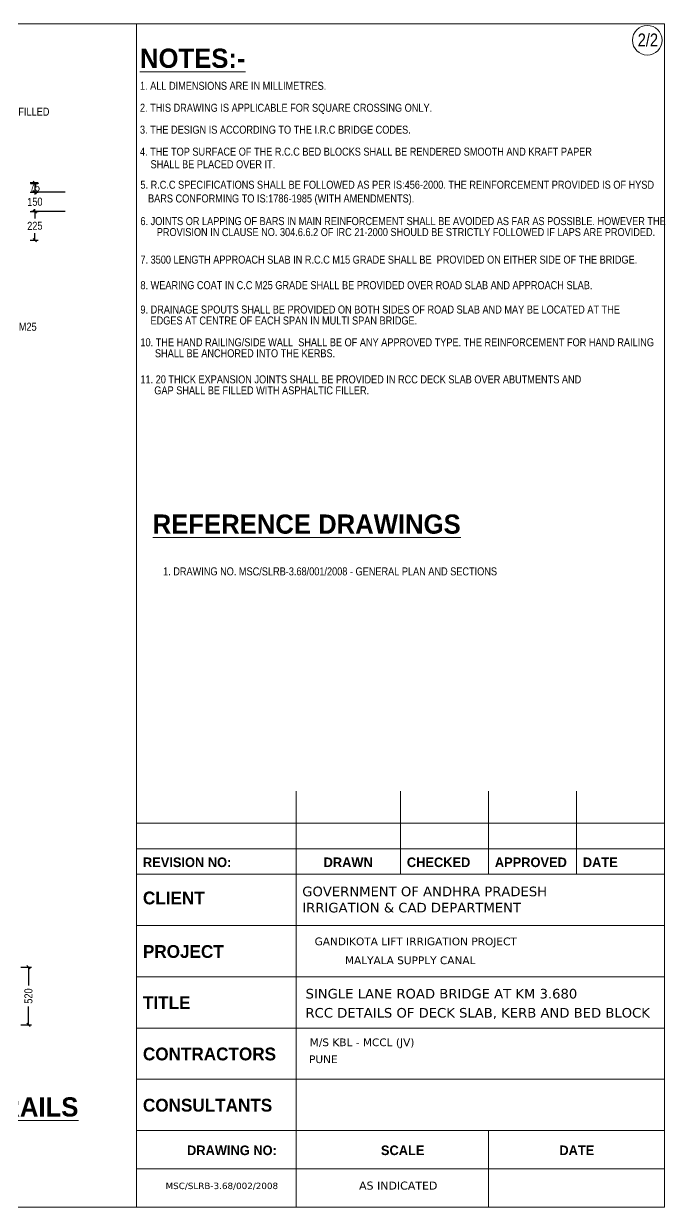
# Model space of a CAD drawing. Header units: millimetres. Extents: x 634458 to 694489, y -25410 to 51755.
# Drawn here: x 674431 to 694489, y -16028 to 20939 of the extents above; entities that cross this region are included whole.
import ezdxf

# ---------------------------------------------------------------- set-up
doc = ezdxf.new("R2010")
doc.units = ezdxf.units.MM
doc.header["$LTSCALE"] = 300
doc.header["$MEASUREMENT"] = 0
for name, color, linetype in [('abutment', 7, 'Continuous'), ('canal', 7, 'Continuous'), ('MAIN', 7, 'Continuous'), ('pier', 7, 'Continuous')]:
    doc.layers.add(name, color=color, linetype=linetype)
doc.styles.add('ARIAL NARROW', font='ARIALN.TTF', dxfattribs={"height": 250})
doc.styles.add('CITYBLUEPR', font='cityb___.ttf')
doc.styles.add('VERDANA', font='verdana.ttf')
doc.dimstyles.new('STANDARD$0', dxfattribs={"dimscale": 88.888889, "dimtxt": 0.02, "dimasz": 0.02, "dimexe": 0.05, "dimexo": 0.1, "dimgap": 0.002, "dimtad": 2, "dimdec": 0, "dimzin": 1, "dimdsep": 46, "dimtxsty": 'Standard', "dimcen": 0.09, "dimadec": 0, "dimazin": 0, "dimtfac": 1, "dimtdec": 4, "dimtofl": 0, "dimtmove": 0, "dimatfit": 3, "dimfxl": 1, "dimtolj": 1, "dimtzin": 1, "dimarcsym": 0})

# ---------------------------------------------------------------- blocks, each defined once
blk = doc.blocks.new('_Oblique')
at = {"color": 0, "linetype": 'ByBlock', "lineweight": -2}
blk.add_line((-0.5, -0.5), (0.5, 0.5), dxfattribs=at)
blk = doc.blocks.new('*D169')
at = {"layer": 'abutment', "color": 0, "lineweight": -2, "transparency": 16777216}
for p, q in [((674343, -8530), (674681, -8530)), ((674581, -8530), (674581, -9103)), ((674581, -10329), (674581, -9756)), ((674343, -10329), (674681, -10329))]:
    blk.add_line(p, q, dxfattribs=at)
at = {"layer": 'Defpoints', "color": 0, "lineweight": 9, "transparency": 16777216}
for p in [(674243, -8530), (674243, -10329), (674581, -10329)]:
    blk.add_point(p, dxfattribs=at)
at = {"layer": 'abutment', "color": 0, "lineweight": -2, "transparency": 16777216, "xscale": 100, "yscale": 100, "zscale": 100}
for p, rotation in [((674581, -8530), 90), ((674581, -10329), 270)]:
    blk.add_blockref('_Oblique', p, dxfattribs=dict(at, rotation=rotation))
at = {"layer": 'abutment', "color": 0, "lineweight": 9, "transparency": 16777216, "insert": (674581, -9430), "char_height": 250, "attachment_point": 5, "rotation": 90, "style": 'ARIAL NARROW'}
blk.add_mtext('\\A1;520', dxfattribs=at)
blk = doc.blocks.new('*D170')
at = {"layer": 'abutment', "color": 0, "lineweight": -2, "transparency": 16777216}
for p, q in [((674638, 15075), (674881, 15075)), ((674781, 15075), (674781, 14852)), ((674638, 14175), (674881, 14175)), ((674781, 14175), (674781, 14397))]:
    blk.add_line(p, q, dxfattribs=at)
at = {"layer": 'Defpoints', "color": 0, "lineweight": 9, "transparency": 16777216}
for p in [(674538, 15075), (674538, 14175), (674781, 14175)]:
    blk.add_point(p, dxfattribs=at)
at = {"layer": 'abutment', "color": 0, "lineweight": -2, "transparency": 16777216, "xscale": 100, "yscale": 100, "zscale": 100}
for p, rotation in [((674781, 15075), 90), ((674781, 14175), 270)]:
    blk.add_blockref('_Oblique', p, dxfattribs=dict(at, rotation=rotation))
at = {"layer": 'abutment', "color": 0, "lineweight": 9, "transparency": 16777216, "insert": (674781, 14625), "char_height": 250, "attachment_point": 5, "rotation": 1, "style": 'ARIAL NARROW'}
blk.add_mtext('\\A1;225', dxfattribs=at)
blk = doc.blocks.new('*D171')
at = {"layer": 'abutment', "color": 0, "lineweight": -2, "transparency": 16777216}
for p, q in [((675728, 15675), (674681, 15675)), ((674781, 15675), (674781, 15602)), ((675728, 15075), (674681, 15075)), ((674781, 15075), (674781, 15147))]:
    blk.add_line(p, q, dxfattribs=at)
at = {"layer": 'Defpoints', "color": 0, "lineweight": 9, "transparency": 16777216}
for p in [(675828, 15675), (674781, 15075), (675828, 15075)]:
    blk.add_point(p, dxfattribs=at)
at = {"layer": 'abutment', "color": 0, "lineweight": -2, "transparency": 16777216, "xscale": 100, "yscale": 100, "zscale": 100}
for p, rotation in [((674781, 15675), 90), ((674781, 15075), 270)]:
    blk.add_blockref('_Oblique', p, dxfattribs=dict(at, rotation=rotation))
at = {"layer": 'abutment', "color": 0, "lineweight": 9, "transparency": 16777216, "insert": (674781, 15375), "char_height": 250, "attachment_point": 5, "rotation": 1, "style": 'ARIAL NARROW'}
blk.add_mtext('\\A1;150', dxfattribs=at)
blk = doc.blocks.new('*D172')
at = {"layer": 'abutment', "color": 0, "lineweight": -2, "transparency": 16777216}
for p, q in [((674638, 15975), (674881, 15975)), ((674781, 15975), (674781, 15675)), ((674638, 15675), (674881, 15675))]:
    blk.add_line(p, q, dxfattribs=at)
at = {"layer": 'Defpoints', "color": 0, "lineweight": 9, "transparency": 16777216}
for p in [(674538, 15975), (674538, 15675), (674781, 15675)]:
    blk.add_point(p, dxfattribs=at)
at = {"layer": 'abutment', "color": 0, "lineweight": -2, "transparency": 16777216, "xscale": 100, "yscale": 100, "zscale": 100}
for p, rotation in [((674781, 15975), 90), ((674781, 15675), 270)]:
    blk.add_blockref('_Oblique', p, dxfattribs=dict(at, rotation=rotation))
at = {"layer": 'abutment', "color": 0, "lineweight": 9, "transparency": 16777216, "insert": (674781, 15825), "char_height": 250, "attachment_point": 5, "rotation": 1, "style": 'ARIAL NARROW'}
blk.add_mtext('\\A1;75', dxfattribs=at)

msp = doc.modelspace()

# ---------------------------------------------------------------- linework, layer by layer
at = {"color": 0, "lineweight": 9}
for p, q in [((682953.8, -3028.3), (682953.8, -16028.3)), ((686208.5, -3028.3), (686208.5, -5628.3)), ((688958.5, -3028.3), (688958.5, -5628.3)), ((691708.5, -3028.3), (691708.5, -5628.3)), ((677958.5, -4028.3), (694458.5, -4028.3)), ((677958.5, -4828.3), (694458.5, -4828.3)), ((677958.5, -5628.3), (694458.5, -5628.3)), ((677958.5, -7228.3), (694458.5, -7228.3)), ((694458.5, -7228.3), (694458.5, -16028.3)), ((677958.5, -8828.3), (694458.5, -8828.3)), ((677958.5, -10428.3), (694458.5, -10428.3)), ((677958.5, -12028.3), (694458.5, -12028.3)), ((677958.5, -13628.3), (694458.5, -13628.3)), ((688958.5, -13628.3), (688958.5, -16028.3))]:
    msp.add_line(p, q, dxfattribs=at)
at = {"layer": 'canal', "color": 0, "linetype": 'Continuous', "lineweight": 9}
for p, q in [((694458.5, 20938.8), (634458.5, 20938.8)), ((677958.5, -16028.3), (677958.5, 20938.8)), ((694458.5, -16028.3), (694458.5, 20938.8)), ((694458.5, -16028.3), (634458.5, -16028.3))]:
    msp.add_line(p, q, dxfattribs=at)
at = {"layer": 'pier', "color": 0, "linetype": 'Continuous', "lineweight": 9}
msp.add_line((694458.5, -14828.3), (677958.5, -14828.3), dxfattribs=at)
msp.add_circle((693925.1, 20420.2), 463.3, dxfattribs=at)

# ---------------------------------------------------------------- texts
at = {"color": 0, "lineweight": 9}
for s, height, style, p in [('REVISION NO:', 300, 'CITYBLUEPR', (678159.2, -5401.9)), ('DRAWN', 300, 'CITYBLUEPR', (683806.2, -5401.9)), ('CHECKED', 300, 'CITYBLUEPR', (686409.2, -5401.9)), ('APPROVED', 300, 'CITYBLUEPR', (689159.2, -5401.9)), ('DATE', 300, 'CITYBLUEPR', (691909.2, -5401.9)), ('CLIENT', 400, 'CITYBLUEPR', (678159.2, -6566.5)), ('GOVERNMENT OF ANDHRA PRADESH', 300, 'VERDANA', (683140.9, -6312.3)), ('IRRIGATION & CAD DEPARTMENT', 300, 'VERDANA', (683140.9, -6817.9)), ('PROJECT', 400, 'CITYBLUEPR', (678159.2, -8238.5)), ('SINGLE LANE ROAD BRIDGE AT KM 3.680', 300, 'VERDANA', (683243.3, -9505.7)), ('TITLE', 400, 'CITYBLUEPR', (678159.2, -9838.5)), ('RCC DETAILS OF DECK SLAB, KERB AND BED BLOCK', 300, 'VERDANA', (683240.1, -10102.6)), ('CONTRACTORS', 400, 'CITYBLUEPR', (678159.2, -11438.5)), ('CONSULTANTS', 400, 'CITYBLUEPR', (678159.2, -13038.5)), ('DRAWING NO:', 300, 'CITYBLUEPR', (679537.9, -14397.3)), ('SCALE', 300, 'CITYBLUEPR', (685598.4, -14397.3)), ('DATE', 300, 'CITYBLUEPR', (691176.3, -14397.3)), ('MSC/SLRB-3.68/002/2008', 200, 'VERDANA', (678867.4, -15458.3)), ('AS INDICATED', 250, 'VERDANA', (684915.1, -15474.7))]:
    msp.add_text(s, height=height, dxfattribs=dict(at, style=style)).set_placement(p)
at = {"layer": 'abutment', "color": 0, "lineweight": 9}
for s, height, style, p in [('%%UNOTES:-', 600, 'CITYBLUEPR', (678066.7, 19559.5)), ('1. ALL DIMENSIONS ARE IN MILLIMETRES.', 250, 'ARIAL NARROW', (678066.7, 18873.8)), ('20 MMTHICK EXPANSION JOINT FILLED', 250, 'ARIAL NARROW', (669794.7, 18065.1)), ('2. THIS DRAWING IS APPLICABLE FOR SQUARE CROSSING ONLY.', 250, 'ARIAL NARROW', (678066.7, 18188.1)), ('3. THE DESIGN IS ACCORDING TO THE I.R.C BRIDGE CODES.', 250, 'ARIAL NARROW', (678066.7, 17502.4)), ('4. THE TOP SURFACE OF THE R.C.C BED BLOCKS SHALL BE RENDERED SMOOTH AND KRAFT PAPER', 250, 'ARIAL NARROW', (678066.7, 16816.6)), ('   SHALL BE PLACED OVER IT.', 250, 'ARIAL NARROW', (678157.7, 16423.3)), ('5. R.C.C SPECIFICATIONS SHALL BE FOLLOWED AS PER IS:456-2000. THE REINFORCEMENT PROVIDED IS OF HYSD', 250, 'ARIAL NARROW', (678080.6, 15783.7)), ('   BARS CONFORMING TO IS:1786-1985 (WITH AMENDMENTS).', 250, 'ARIAL NARROW', (678080.6, 15356)), ('6. JOINTS OR LAPPING OF BARS IN MAIN REINFORCEMENT SHALL BE AVOIDED AS FAR AS POSSIBLE. HOWEVER THE ', 250, 'ARIAL NARROW', (678080.6, 14648.4)), ('PROVISION IN CLAUSE NO. 304.6.6.2 OF IRC 21-2000 SHOULD BE STRICTLY FOLLOWED IF LAPS ARE PROVIDED.', 250, 'ARIAL NARROW', (678591.7, 14305.5)), ('7. 3500 LENGTH APPROACH SLAB IN R.C.C M15 GRADE SHALL BE  PROVIDED ON EITHER SIDE OF THE BRIDGE.', 250, 'ARIAL NARROW', (678080.6, 13444.9)), ('8. WEARING COAT IN C.C M25 GRADE SHALL BE PROVIDED OVER ROAD SLAB AND APPROACH SLAB. ', 250, 'ARIAL NARROW', (678080.6, 12647)), ('9. DRAINAGE SPOUTS SHALL BE PROVIDED ON BOTH SIDES OF ROAD SLAB AND MAY BE LOCATED AT THE ', 250, 'ARIAL NARROW', (678080.6, 11886.6)), ('BED BLOCK IN R.C.C M25', 250, 'ARIAL NARROW', (671336.4, 11348.3)), ('   EDGES AT CENTRE OF EACH SPAN IN MULTI SPAN BRIDGE.', 250, 'ARIAL NARROW', (678156.6, 11543.8)), ('10. THE HAND RAILING/SIDE WALL  SHALL BE OF ANY APPROVED TYPE. THE REINFORCEMENT FOR HAND RAILING ', 250, 'ARIAL NARROW', (678080.6, 10862.6)), ('   SHALL BE ANCHORED INTO THE KERBS.', 250, 'ARIAL NARROW', (678296.1, 10519.8)), ('11. 20 THICK EXPANSION JOINTS SHALL BE PROVIDED IN RCC DECK SLAB OVER ABUTMENTS AND', 250, 'ARIAL NARROW', (678080.6, 9704.9)), ('   GAP SHALL BE FILLED WITH ASPHALTIC FILLER.', 250, 'ARIAL NARROW', (678276.1, 9362)), ('%%UREFERENCE DRAWINGS', 600, 'CITYBLUEPR', (678464, 5009.9)), ('1. DRAWING NO. MSC/SLRB-3.68/001/2008 - GENERAL PLAN AND SECTIONS', 250, 'ARIAL NARROW', (678788.9, 3708)), ('%%UKERB AND HAND RAILS', 600, 'CITYBLUEPR', (666736.1, -13191.9))]:
    msp.add_text(s, height=height, dxfattribs=dict(at, style=style)).set_placement(p)
at = {"layer": 'MAIN', "color": 0, "lineweight": 9}
for s, height, style, p in [('2/2', 400, 'ARIAL NARROW', (693624.7, 20231.3)), ('GANDIKOTA LIFT IRRIGATION PROJECT', 240, 'VERDANA', (683525.9, -7843.2)), ('MALYALA SUPPLY CANAL', 240, 'VERDANA', (684474.2, -8433.7)), ('M/S KBL - MCCL (JV)', 240, 'VERDANA', (683372.9, -10995.1)), ('PUNE', 240, 'VERDANA', (683351.9, -11522.7))]:
    msp.add_text(s, height=height, dxfattribs=dict(at, style=style)).set_placement(p)

# ---------------------------------------------------------------- dimensions: what is measured, and where the dimension line sits
at = {"layer": 'abutment', "color": 0, "lineweight": 9}
for base, p1, p2, text, picture, middle in [((674780.9, 15674.5), (674538, 15974.5), (674538, 15674.5), '75', '*D172', (674780.9, 15824.5)), ((674780.9, 15074.5), (675827.9, 15674.5), (675827.9, 15074.5), '150', '*D171', (674780.9, 15374.5))]:
    dim = msp.add_linear_dim(base=base, p1=p1, p2=p2, angle=90, text=text, dimstyle='STANDARD$0', override={"dimscale": 1, "dimtxt": 250, "dimasz": 100, "dimexe": 100, "dimexo": 100, "dimgap": 100, "dimtad": 0, "dimtoh": 1, "dimzin": 0, "dimtxsty": 'ARIAL NARROW', "dimblk1": 'Oblique', "dimblk2": 'Oblique', "dimsah": 1, "dimtzin": 0}, dxfattribs=at)
    dim.commit()
    dim.dimension.update_dxf_attribs({"geometry": picture, "text_midpoint": middle, "dimtype": 160, "text_rotation": 1})
dim = msp.add_linear_dim(base=(674780.9, 14174.5), p1=(674538, 15074.5), p2=(674538, 14174.5), angle=90, text='225', dimstyle='STANDARD$0', override={"dimscale": 1, "dimtxt": 250, "dimasz": 100, "dimexe": 100, "dimexo": 100, "dimgap": 100, "dimtad": 0, "dimtoh": 1, "dimzin": 0, "dimtxsty": 'ARIAL NARROW', "dimblk1": 'Oblique', "dimblk2": 'Oblique', "dimsah": 1, "dimtzin": 0}, dxfattribs=at)
dim.commit()
dim.dimension.update_dxf_attribs({"geometry": '*D170', "text_midpoint": (674780.9, 14624.5), "text_rotation": 1})
dim = msp.add_linear_dim(base=(674580.8, -10329.3), p1=(674242.7, -8529.9), p2=(674242.7, -10329.3), angle=90, text='520', dimstyle='STANDARD$0', override={"dimscale": 1, "dimtxt": 250, "dimasz": 100, "dimexe": 100, "dimexo": 100, "dimgap": 100, "dimtad": 0, "dimtoh": 1, "dimzin": 0, "dimtxsty": 'ARIAL NARROW', "dimblk1": 'Oblique', "dimblk2": 'Oblique', "dimsah": 1, "dimtzin": 0}, dxfattribs=at)
dim.commit()
dim.dimension.update_dxf_attribs({"geometry": '*D169', "text_midpoint": (674580.8, -9429.6)})

doc.saveas('drawing.dxf')
